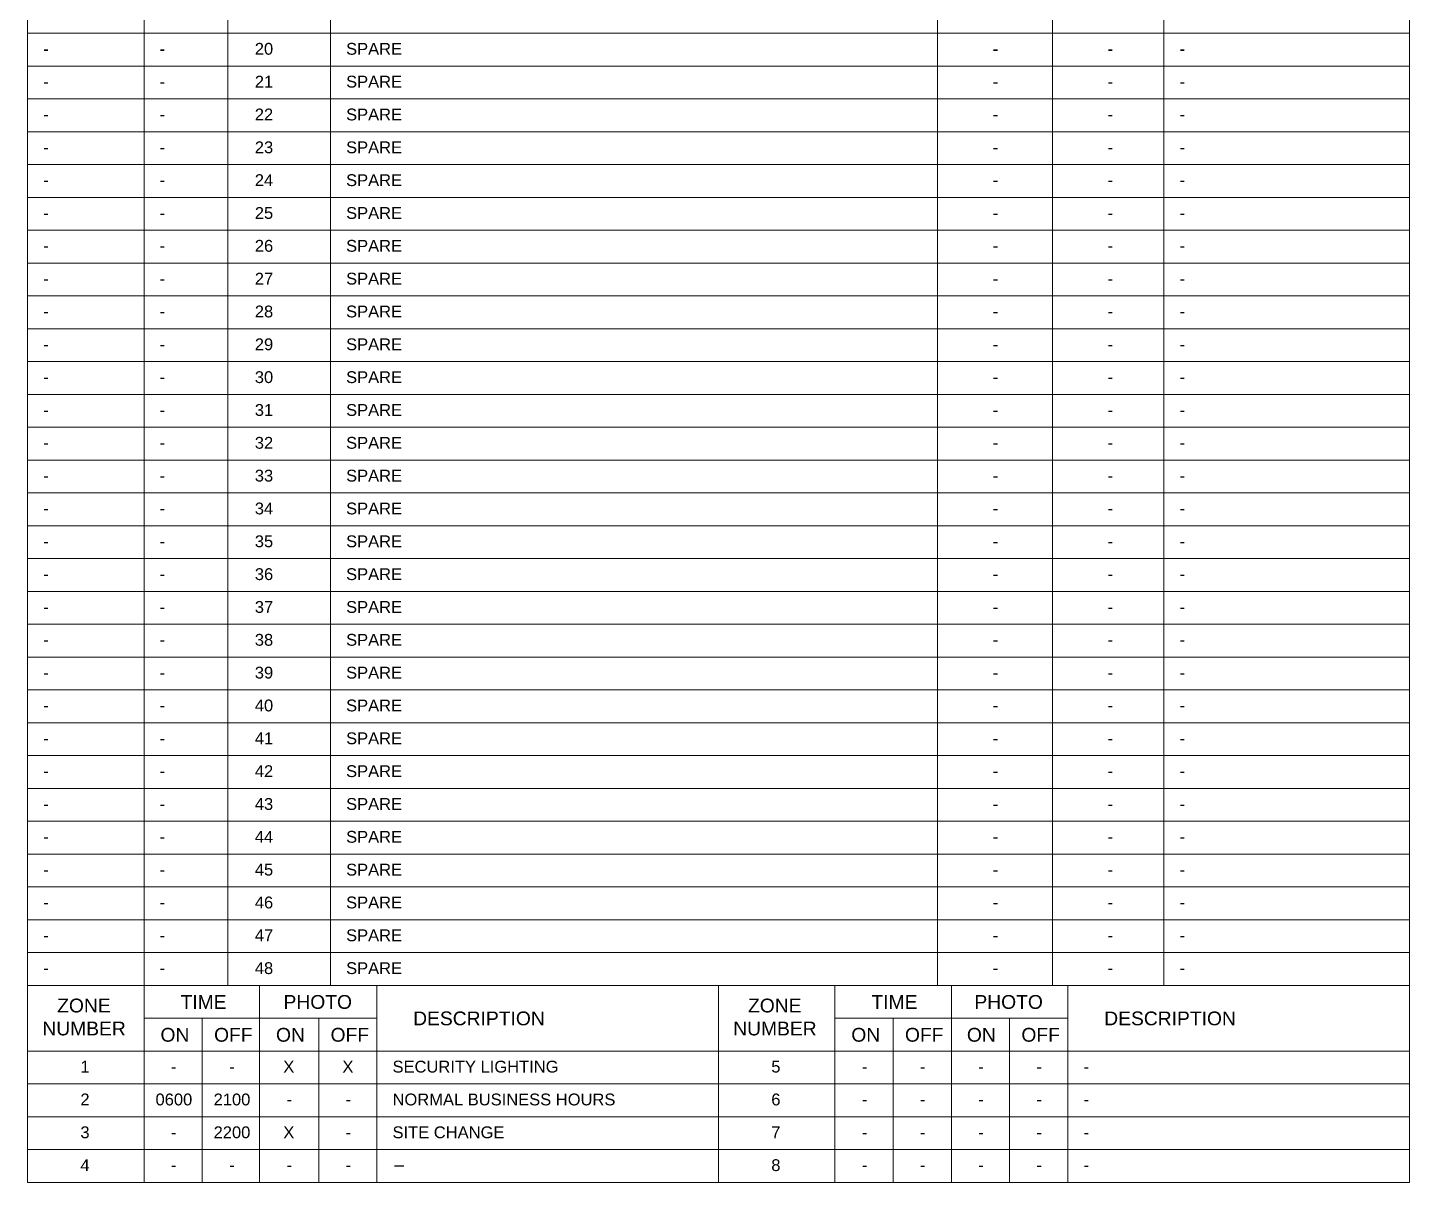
# Model space of a CAD drawing. Header units: millimetres. Extents: x 75 to 988, y 53 to 741.
# Drawn here: x 520.7 to 788, y 291.5 to 514.9 of the extents above; entities that cross this region are included whole.
import ezdxf

# ---------------------------------------------------------------- set-up
doc = ezdxf.new("R2010")
doc.units = ezdxf.units.MM
doc.layers.add('0E-LITE-TEXT', color=7, linetype='Continuous')

msp = doc.modelspace()

# ---------------------------------------------------------------- linework, layer by layer
at = {"layer": '0E-LITE-TEXT', "color": 7, "lineweight": 0}
for points in [[(520.67, 676.47), (520.67, 291.54)], [(543.19, 291.54), (543.19, 644.72)], [(559.41, 644.72), (559.41, 329.64)], [(579.26, 644.72), (579.26, 329.64)], [(696.69, 644.72), (696.69, 329.64)], [(718.92, 329.64), (718.92, 644.72)], [(740.47, 644.72), (740.47, 329.64)], [(787.96, 634.44), (787.96, 291.54)], [(787.96, 513.79), (520.67, 513.79)], [(787.96, 507.44), (520.67, 507.44)], [(787.96, 501.09), (520.67, 501.09)], [(787.96, 494.74), (520.67, 494.74)], [(787.96, 488.39), (520.67, 488.39)], [(787.96, 482.04), (520.67, 482.04)], [(787.96, 475.69), (520.67, 475.69)], [(787.96, 469.34), (520.67, 469.34)], [(787.96, 462.99), (520.67, 462.99)], [(787.96, 456.64), (520.67, 456.64)], [(787.96, 450.29), (520.67, 450.29)], [(787.96, 443.94), (520.67, 443.94)], [(787.96, 437.59), (520.67, 437.59)], [(787.96, 431.24), (520.67, 431.24)], [(787.96, 424.89), (520.67, 424.89)], [(787.96, 418.54), (520.67, 418.54)], [(787.96, 412.19), (520.67, 412.19)], [(787.96, 405.84), (520.67, 405.84)], [(787.96, 399.49), (520.67, 399.49)], [(787.96, 393.14), (520.67, 393.14)], [(787.96, 386.79), (520.67, 386.79)], [(787.96, 380.44), (520.67, 380.44)], [(787.96, 374.09), (520.67, 374.09)], [(787.96, 367.74), (520.67, 367.74)], [(787.96, 361.39), (520.67, 361.39)], [(787.96, 355.04), (520.67, 355.04)], [(787.96, 348.69), (520.67, 348.69)], [(787.96, 342.34), (520.67, 342.34)], [(787.96, 335.99), (520.67, 335.99)], [(787.96, 329.64), (520.67, 329.64)], [(565.55, 329.64), (565.55, 291.54)], [(588.24, 329.64), (588.24, 291.54)], [(654.32, 329.64), (654.32, 291.54)], [(676.84, 291.54), (676.84, 329.64)], [(699.36, 329.64), (699.36, 291.54)], [(721.92, 329.64), (721.92, 291.54)], [(588.24, 323.29), (543.19, 323.29)], [(554.45, 291.54), (554.45, 323.29)], [(576.98, 323.29), (576.98, 291.54)], [(721.92, 323.29), (676.84, 323.29)], [(688.1, 291.54), (688.1, 323.29)], [(710.62, 323.29), (710.62, 291.54)], [(787.96, 316.94), (520.67, 316.94)], [(787.96, 310.59), (520.67, 310.59)], [(787.96, 304.24), (520.67, 304.24)], [(787.96, 297.89), (520.67, 297.89)], [(787.96, 291.54), (520.67, 291.54)]]:
    msp.add_lwpolyline(points, dxfattribs=at)

# ---------------------------------------------------------------- texts
at = {"attachment_point": 1}
for s, width, heights, insert, char_height in [('{\\fArial|b0|i0|c0|p34;-}', 19.4982, [0], (523.69, 511.91), 2.286), ('{\\fArial|b0|i0|c0|p34;-}', 19.4982, [0], (546.22, 511.91), 2.286), ('{\\fArial|b0|i0|c0|p34;20}', 14.6372, [0], (564.62, 511.91), 2.286), ('{\\fArial|b0|i0|c0|p34;SPARE}', 117.4327, [0], (582.28, 511.91), 2.286), ('\\pi10.681;{\\fArial|b0|i0|c0|p34;-}', 22.225, [4.22], (696.69, 511.91), 2.286), ('\\pi10.681;{\\fArial|b0|i0|c0|p34;-}', 22.225, [4.22], (718.92, 511.91), 2.286), ('{\\fArial|b0|i0|c0|p34;-}', 44.4748, [0], (743.49, 511.91), 2.286), ('{\\fArial|b0|i0|c0|p34;21}', 14.6372, [0], (564.62, 505.56), 2.286), ('{\\fArial|b0|i0|c0|p34;SPARE}', 117.4327, [0], (582.28, 505.56), 2.286), ('{\\fArial|b0|i0|c0|p34;-}', 19.4982, [0], (523.69, 505.56), 2.286), ('{\\fArial|b0|i0|c0|p34;-}', 19.4982, [0], (546.22, 505.56), 2.286), ('\\pi10.681;{\\fArial|b0|i0|c0|p34;-}', 22.225, [4.22], (696.69, 505.56), 2.286), ('\\pi10.681;{\\fArial|b0|i0|c0|p34;-}', 22.225, [4.22], (718.92, 505.56), 2.286), ('{\\fArial|b0|i0|c0|p34;-}', 44.4748, [0], (743.49, 505.56), 2.286), ('{\\fArial|b0|i0|c0|p34;-}', 19.4982, [0], (523.69, 499.21), 2.286), ('{\\fArial|b0|i0|c0|p34;-}', 19.4982, [0], (546.22, 499.21), 2.286), ('{\\fArial|b0|i0|c0|p34;22}', 14.6372, [0], (564.62, 499.21), 2.286), ('{\\fArial|b0|i0|c0|p34;SPARE}', 117.4327, [0], (582.28, 499.21), 2.286), ('\\pi10.681;{\\fArial|b0|i0|c0|p34;-}', 22.225, [4.22], (696.69, 499.21), 2.286), ('\\pi10.681;{\\fArial|b0|i0|c0|p34;-}', 22.225, [4.22], (718.92, 499.21), 2.286), ('{\\fArial|b0|i0|c0|p34;-}', 44.4748, [0], (743.49, 499.21), 2.286), ('{\\fArial|b0|i0|c0|p34;23}', 14.6372, [0], (564.62, 492.86), 2.286), ('{\\fArial|b0|i0|c0|p34;SPARE}', 117.4327, [0], (582.28, 492.86), 2.286), ('{\\fArial|b0|i0|c0|p34;-}', 19.4982, [0], (523.69, 492.86), 2.286), ('{\\fArial|b0|i0|c0|p34;-}', 19.4982, [0], (546.22, 492.86), 2.286), ('\\pi10.681;{\\fArial|b0|i0|c0|p34;-}', 22.225, [4.22], (696.69, 492.86), 2.286), ('\\pi10.681;{\\fArial|b0|i0|c0|p34;-}', 22.225, [4.22], (718.92, 492.86), 2.286), ('{\\fArial|b0|i0|c0|p34;-}', 44.4748, [0], (743.49, 492.86), 2.286), ('{\\fArial|b0|i0|c0|p34;24}', 14.6372, [0], (564.62, 486.51), 2.286), ('{\\fArial|b0|i0|c0|p34;SPARE}', 117.4327, [0], (582.28, 486.51), 2.286), ('{\\fArial|b0|i0|c0|p34;-}', 19.4982, [0], (523.69, 486.51), 2.286), ('{\\fArial|b0|i0|c0|p34;-}', 19.4982, [0], (546.22, 486.51), 2.286), ('\\pi10.681;{\\fArial|b0|i0|c0|p34;-}', 22.225, [4.22], (696.69, 486.51), 2.286), ('\\pi10.681;{\\fArial|b0|i0|c0|p34;-}', 22.225, [4.22], (718.92, 486.51), 2.286), ('{\\fArial|b0|i0|c0|p34;-}', 44.4748, [0], (743.49, 486.51), 2.286), ('{\\fArial|b0|i0|c0|p34;-}', 19.4982, [0], (523.69, 480.16), 2.286), ('{\\fArial|b0|i0|c0|p34;-}', 19.4982, [0], (546.22, 480.16), 2.286), ('{\\fArial|b0|i0|c0|p34;25}', 14.6372, [0], (564.62, 480.16), 2.286), ('{\\fArial|b0|i0|c0|p34;SPARE}', 117.4327, [0], (582.28, 480.16), 2.286), ('\\pi10.681;{\\fArial|b0|i0|c0|p34;-}', 22.225, [4.22], (696.69, 480.16), 2.286), ('\\pi10.681;{\\fArial|b0|i0|c0|p34;-}', 22.225, [4.22], (718.92, 480.16), 2.286), ('{\\fArial|b0|i0|c0|p34;-}', 44.4748, [0], (743.49, 480.16), 2.286), ('{\\fArial|b0|i0|c0|p34;26}', 14.6372, [0], (564.62, 473.81), 2.286), ('{\\fArial|b0|i0|c0|p34;SPARE}', 117.4327, [0], (582.28, 473.81), 2.286), ('{\\fArial|b0|i0|c0|p34;-}', 19.4982, [0], (523.69, 473.81), 2.286), ('{\\fArial|b0|i0|c0|p34;-}', 19.4982, [0], (546.22, 473.81), 2.286), ('\\pi10.681;{\\fArial|b0|i0|c0|p34;-}', 22.225, [4.22], (696.69, 473.81), 2.286), ('\\pi10.681;{\\fArial|b0|i0|c0|p34;-}', 22.225, [4.22], (718.92, 473.81), 2.286), ('{\\fArial|b0|i0|c0|p34;-}', 44.4748, [0], (743.49, 473.81), 2.286), ('{\\fArial|b0|i0|c0|p34;-}', 19.4982, [0], (523.69, 467.46), 2.286), ('{\\fArial|b0|i0|c0|p34;-}', 19.4982, [0], (546.22, 467.46), 2.286), ('{\\fArial|b0|i0|c0|p34;27}', 14.6372, [0], (564.62, 467.46), 2.286), ('{\\fArial|b0|i0|c0|p34;SPARE}', 117.4327, [0], (582.28, 467.46), 2.286), ('\\pi10.681;{\\fArial|b0|i0|c0|p34;-}', 22.225, [4.22], (696.69, 467.46), 2.286), ('\\pi10.681;{\\fArial|b0|i0|c0|p34;-}', 22.225, [4.22], (718.92, 467.46), 2.286), ('{\\fArial|b0|i0|c0|p34;-}', 44.4748, [0], (743.49, 467.46), 2.286), ('{\\fArial|b0|i0|c0|p34;-}', 19.4982, [0], (523.69, 461.11), 2.286), ('{\\fArial|b0|i0|c0|p34;-}', 19.4982, [0], (546.22, 461.11), 2.286), ('{\\fArial|b0|i0|c0|p34;28}', 14.6372, [0], (564.62, 461.11), 2.286), ('{\\fArial|b0|i0|c0|p34;SPARE}', 117.4327, [0], (582.28, 461.11), 2.286), ('\\pi10.681;{\\fArial|b0|i0|c0|p34;-}', 22.225, [4.22], (696.69, 461.11), 2.286), ('\\pi10.681;{\\fArial|b0|i0|c0|p34;-}', 22.225, [4.22], (718.92, 461.11), 2.286), ('{\\fArial|b0|i0|c0|p34;-}', 44.4748, [0], (743.49, 461.11), 2.286), ('{\\fArial|b0|i0|c0|p34;29}', 14.6372, [0], (564.62, 454.76), 2.286), ('{\\fArial|b0|i0|c0|p34;SPARE}', 117.4327, [0], (582.28, 454.76), 2.286), ('{\\fArial|b0|i0|c0|p34;-}', 19.4982, [0], (523.69, 454.76), 2.286), ('{\\fArial|b0|i0|c0|p34;-}', 19.4982, [0], (546.22, 454.76), 2.286), ('\\pi10.681;{\\fArial|b0|i0|c0|p34;-}', 22.225, [4.22], (696.69, 454.76), 2.286), ('\\pi10.681;{\\fArial|b0|i0|c0|p34;-}', 22.225, [4.22], (718.92, 454.76), 2.286), ('{\\fArial|b0|i0|c0|p34;-}', 44.4748, [0], (743.49, 454.76), 2.286), ('{\\fArial|b0|i0|c0|p34;-}', 19.4982, [0], (523.69, 448.41), 2.286), ('{\\fArial|b0|i0|c0|p34;-}', 19.4982, [0], (546.22, 448.41), 2.286), ('{\\fArial|b0|i0|c0|p34;30}', 14.6372, [0], (564.62, 448.41), 2.286), ('{\\fArial|b0|i0|c0|p34;SPARE}', 117.4327, [0], (582.28, 448.41), 2.286), ('\\pi10.681;{\\fArial|b0|i0|c0|p34;-}', 22.225, [4.22], (696.69, 448.41), 2.286), ('\\pi10.681;{\\fArial|b0|i0|c0|p34;-}', 22.225, [4.22], (718.92, 448.41), 2.286), ('{\\fArial|b0|i0|c0|p34;-}', 44.4748, [0], (743.49, 448.41), 2.286), ('{\\fArial|b0|i0|c0|p34;31}', 14.6372, [0], (564.62, 442.06), 2.286), ('{\\fArial|b0|i0|c0|p34;SPARE}', 117.4327, [0], (582.28, 442.06), 2.286), ('{\\fArial|b0|i0|c0|p34;-}', 19.4982, [0], (523.69, 442.06), 2.286), ('{\\fArial|b0|i0|c0|p34;-}', 19.4982, [0], (546.22, 442.06), 2.286), ('\\pi10.681;{\\fArial|b0|i0|c0|p34;-}', 22.225, [4.22], (696.69, 442.06), 2.286), ('\\pi10.681;{\\fArial|b0|i0|c0|p34;-}', 22.225, [4.22], (718.92, 442.06), 2.286), ('{\\fArial|b0|i0|c0|p34;-}', 44.4748, [0], (743.49, 442.06), 2.286), ('{\\fArial|b0|i0|c0|p34;32}', 14.6372, [0], (564.62, 435.71), 2.286), ('{\\fArial|b0|i0|c0|p34;SPARE}', 117.4327, [0], (582.28, 435.71), 2.286), ('{\\fArial|b0|i0|c0|p34;-}', 19.4982, [0], (523.69, 435.71), 2.286), ('{\\fArial|b0|i0|c0|p34;-}', 19.4982, [0], (546.22, 435.71), 2.286), ('\\pi10.681;{\\fArial|b0|i0|c0|p34;-}', 22.225, [4.22], (696.69, 435.71), 2.286), ('\\pi10.681;{\\fArial|b0|i0|c0|p34;-}', 22.225, [4.22], (718.92, 435.71), 2.286), ('{\\fArial|b0|i0|c0|p34;-}', 44.4748, [0], (743.49, 435.71), 2.286), ('{\\fArial|b0|i0|c0|p34;-}', 19.4982, [0], (523.69, 429.36), 2.286), ('{\\fArial|b0|i0|c0|p34;-}', 19.4982, [0], (546.22, 429.36), 2.286), ('{\\fArial|b0|i0|c0|p34;33}', 14.6372, [0], (564.62, 429.36), 2.286), ('{\\fArial|b0|i0|c0|p34;SPARE}', 117.4327, [0], (582.28, 429.36), 2.286), ('\\pi10.681;{\\fArial|b0|i0|c0|p34;-}', 22.225, [4.22], (696.69, 429.36), 2.286), ('\\pi10.681;{\\fArial|b0|i0|c0|p34;-}', 22.225, [4.22], (718.92, 429.36), 2.286), ('{\\fArial|b0|i0|c0|p34;-}', 44.4748, [0], (743.49, 429.36), 2.286), ('{\\fArial|b0|i0|c0|p34;34}', 14.6372, [0], (564.62, 423.01), 2.286), ('{\\fArial|b0|i0|c0|p34;SPARE}', 117.4327, [0], (582.28, 423.01), 2.286), ('{\\fArial|b0|i0|c0|p34;-}', 19.4982, [0], (523.69, 423.01), 2.286), ('{\\fArial|b0|i0|c0|p34;-}', 19.4982, [0], (546.22, 423.01), 2.286), ('\\pi10.681;{\\fArial|b0|i0|c0|p34;-}', 22.225, [4.22], (696.69, 423.01), 2.286), ('\\pi10.681;{\\fArial|b0|i0|c0|p34;-}', 22.225, [4.22], (718.92, 423.01), 2.286), ('{\\fArial|b0|i0|c0|p34;-}', 44.4748, [0], (743.49, 423.01), 2.286), ('{\\fArial|b0|i0|c0|p34;-}', 19.4982, [0], (523.69, 416.66), 2.286), ('{\\fArial|b0|i0|c0|p34;-}', 19.4982, [0], (546.22, 416.66), 2.286), ('{\\fArial|b0|i0|c0|p34;35}', 14.6372, [0], (564.62, 416.66), 2.286), ('{\\fArial|b0|i0|c0|p34;SPARE}', 117.4327, [0], (582.28, 416.66), 2.286), ('\\pi10.681;{\\fArial|b0|i0|c0|p34;-}', 22.225, [4.22], (696.69, 416.66), 2.286), ('\\pi10.681;{\\fArial|b0|i0|c0|p34;-}', 22.225, [4.22], (718.92, 416.66), 2.286), ('{\\fArial|b0|i0|c0|p34;-}', 44.4748, [0], (743.49, 416.66), 2.286), ('{\\fArial|b0|i0|c0|p34;-}', 19.4982, [0], (523.69, 410.31), 2.286), ('{\\fArial|b0|i0|c0|p34;-}', 19.4982, [0], (546.22, 410.31), 2.286), ('{\\fArial|b0|i0|c0|p34;36}', 14.6372, [0], (564.62, 410.31), 2.286), ('{\\fArial|b0|i0|c0|p34;SPARE}', 117.4327, [0], (582.28, 410.31), 2.286), ('\\pi10.681;{\\fArial|b0|i0|c0|p34;-}', 22.225, [4.22], (696.69, 410.31), 2.286), ('\\pi10.681;{\\fArial|b0|i0|c0|p34;-}', 22.225, [4.22], (718.92, 410.31), 2.286), ('{\\fArial|b0|i0|c0|p34;-}', 44.4748, [0], (743.49, 410.31), 2.286), ('{\\fArial|b0|i0|c0|p34;37}', 14.6372, [0], (564.62, 403.96), 2.286), ('{\\fArial|b0|i0|c0|p34;SPARE}', 117.4327, [0], (582.28, 403.96), 2.286), ('{\\fArial|b0|i0|c0|p34;-}', 19.4982, [0], (523.69, 403.96), 2.286), ('{\\fArial|b0|i0|c0|p34;-}', 19.4982, [0], (546.22, 403.96), 2.286), ('\\pi10.681;{\\fArial|b0|i0|c0|p34;-}', 22.225, [4.22], (696.69, 403.96), 2.286), ('\\pi10.681;{\\fArial|b0|i0|c0|p34;-}', 22.225, [4.22], (718.92, 403.96), 2.286), ('{\\fArial|b0|i0|c0|p34;-}', 44.4748, [0], (743.49, 403.96), 2.286), ('{\\fArial|b0|i0|c0|p34;-}', 19.4982, [0], (523.69, 397.61), 2.286), ('{\\fArial|b0|i0|c0|p34;-}', 19.4982, [0], (546.22, 397.61), 2.286), ('{\\fArial|b0|i0|c0|p34;38}', 14.6372, [0], (564.62, 397.61), 2.286), ('{\\fArial|b0|i0|c0|p34;SPARE}', 117.4327, [0], (582.28, 397.61), 2.286), ('\\pi10.681;{\\fArial|b0|i0|c0|p34;-}', 22.225, [4.22], (696.69, 397.61), 2.286), ('\\pi10.681;{\\fArial|b0|i0|c0|p34;-}', 22.225, [4.22], (718.92, 397.61), 2.286), ('{\\fArial|b0|i0|c0|p34;-}', 44.4748, [0], (743.49, 397.61), 2.286), ('{\\fArial|b0|i0|c0|p34;39}', 14.6372, [0], (564.62, 391.26), 2.286), ('{\\fArial|b0|i0|c0|p34;SPARE}', 117.4327, [0], (582.28, 391.26), 2.286), ('{\\fArial|b0|i0|c0|p34;-}', 19.4982, [0], (523.69, 391.26), 2.286), ('{\\fArial|b0|i0|c0|p34;-}', 19.4982, [0], (546.22, 391.26), 2.286), ('\\pi10.681;{\\fArial|b0|i0|c0|p34;-}', 22.225, [4.22], (696.69, 391.26), 2.286), ('\\pi10.681;{\\fArial|b0|i0|c0|p34;-}', 22.225, [4.22], (718.92, 391.26), 2.286), ('{\\fArial|b0|i0|c0|p34;-}', 44.4748, [0], (743.49, 391.26), 2.286), ('{\\fArial|b0|i0|c0|p34;40}', 14.6372, [0], (564.62, 384.91), 2.286), ('{\\fArial|b0|i0|c0|p34;SPARE}', 117.4327, [0], (582.28, 384.91), 2.286), ('{\\fArial|b0|i0|c0|p34;-}', 19.4982, [0], (523.69, 384.91), 2.286), ('{\\fArial|b0|i0|c0|p34;-}', 19.4982, [0], (546.22, 384.91), 2.286), ('\\pi10.681;{\\fArial|b0|i0|c0|p34;-}', 22.225, [4.22], (696.69, 384.91), 2.286), ('\\pi10.681;{\\fArial|b0|i0|c0|p34;-}', 22.225, [4.22], (718.92, 384.91), 2.286), ('{\\fArial|b0|i0|c0|p34;-}', 44.4748, [0], (743.49, 384.91), 2.286), ('{\\fArial|b0|i0|c0|p34;-}', 19.4982, [0], (523.69, 378.56), 2.286), ('{\\fArial|b0|i0|c0|p34;-}', 19.4982, [0], (546.22, 378.56), 2.286), ('{\\fArial|b0|i0|c0|p34;41}', 14.6372, [0], (564.62, 378.56), 2.286), ('{\\fArial|b0|i0|c0|p34;SPARE}', 117.4327, [0], (582.28, 378.56), 2.286), ('\\pi10.681;{\\fArial|b0|i0|c0|p34;-}', 22.225, [4.22], (696.69, 378.56), 2.286), ('\\pi10.681;{\\fArial|b0|i0|c0|p34;-}', 22.225, [4.22], (718.92, 378.56), 2.286), ('{\\fArial|b0|i0|c0|p34;-}', 44.4748, [0], (743.49, 378.56), 2.286), ('{\\fArial|b0|i0|c0|p34;42}', 14.6372, [0], (564.62, 372.21), 2.286), ('{\\fArial|b0|i0|c0|p34;SPARE}', 117.4327, [0], (582.28, 372.21), 2.286), ('{\\fArial|b0|i0|c0|p34;-}', 19.4982, [0], (523.69, 372.21), 2.286), ('{\\fArial|b0|i0|c0|p34;-}', 19.4982, [0], (546.22, 372.21), 2.286), ('\\pi10.681;{\\fArial|b0|i0|c0|p34;-}', 22.225, [4.22], (696.69, 372.21), 2.286), ('\\pi10.681;{\\fArial|b0|i0|c0|p34;-}', 22.225, [4.22], (718.92, 372.21), 2.286), ('{\\fArial|b0|i0|c0|p34;-}', 44.4748, [0], (743.49, 372.21), 2.286), ('{\\fArial|b0|i0|c0|p34;-}', 19.4982, [0], (523.69, 365.86), 2.286), ('{\\fArial|b0|i0|c0|p34;-}', 19.4982, [0], (546.22, 365.86), 2.286), ('{\\fArial|b0|i0|c0|p34;43}', 14.6372, [0], (564.62, 365.86), 2.286), ('{\\fArial|b0|i0|c0|p34;SPARE}', 117.4327, [0], (582.28, 365.86), 2.286), ('\\pi10.681;{\\fArial|b0|i0|c0|p34;-}', 22.225, [4.22], (696.69, 365.86), 2.286), ('\\pi10.681;{\\fArial|b0|i0|c0|p34;-}', 22.225, [4.22], (718.92, 365.86), 2.286), ('{\\fArial|b0|i0|c0|p34;-}', 44.4748, [0], (743.49, 365.86), 2.286), ('{\\fArial|b0|i0|c0|p34;-}', 19.4982, [0], (523.69, 359.51), 2.286), ('{\\fArial|b0|i0|c0|p34;-}', 19.4982, [0], (546.22, 359.51), 2.286), ('{\\fArial|b0|i0|c0|p34;44}', 14.6372, [0], (564.62, 359.51), 2.286), ('{\\fArial|b0|i0|c0|p34;SPARE}', 117.4327, [0], (582.28, 359.51), 2.286), ('\\pi10.681;{\\fArial|b0|i0|c0|p34;-}', 22.225, [4.22], (696.69, 359.51), 2.286), ('\\pi10.681;{\\fArial|b0|i0|c0|p34;-}', 22.225, [4.22], (718.92, 359.51), 2.286), ('{\\fArial|b0|i0|c0|p34;-}', 44.4748, [0], (743.49, 359.51), 2.286), ('{\\fArial|b0|i0|c0|p34;45}', 14.6372, [0], (564.62, 353.16), 2.286), ('{\\fArial|b0|i0|c0|p34;SPARE}', 117.4327, [0], (582.28, 353.16), 2.286), ('{\\fArial|b0|i0|c0|p34;-}', 19.4982, [0], (523.69, 353.16), 2.286), ('{\\fArial|b0|i0|c0|p34;-}', 19.4982, [0], (546.22, 353.16), 2.286), ('\\pi10.681;{\\fArial|b0|i0|c0|p34;-}', 22.225, [4.22], (696.69, 353.16), 2.286), ('\\pi10.681;{\\fArial|b0|i0|c0|p34;-}', 22.225, [4.22], (718.92, 353.16), 2.286), ('{\\fArial|b0|i0|c0|p34;-}', 44.4748, [0], (743.49, 353.16), 2.286), ('{\\fArial|b0|i0|c0|p34;-}', 19.4982, [0], (523.69, 346.81), 2.286), ('{\\fArial|b0|i0|c0|p34;-}', 19.4982, [0], (546.22, 346.81), 2.286), ('{\\fArial|b0|i0|c0|p34;46}', 14.6372, [0], (564.62, 346.81), 2.286), ('{\\fArial|b0|i0|c0|p34;SPARE}', 117.4327, [0], (582.28, 346.81), 2.286), ('\\pi10.681;{\\fArial|b0|i0|c0|p34;-}', 22.225, [4.22], (696.69, 346.81), 2.286), ('\\pi10.681;{\\fArial|b0|i0|c0|p34;-}', 22.225, [4.22], (718.92, 346.81), 2.286), ('{\\fArial|b0|i0|c0|p34;-}', 44.4748, [0], (743.49, 346.81), 2.286), ('{\\fArial|b0|i0|c0|p34;47}', 14.6372, [0], (564.62, 340.46), 2.286), ('{\\fArial|b0|i0|c0|p34;SPARE}', 117.4327, [0], (582.28, 340.46), 2.286), ('{\\fArial|b0|i0|c0|p34;-}', 19.4982, [0], (523.69, 340.46), 2.286), ('{\\fArial|b0|i0|c0|p34;-}', 19.4982, [0], (546.22, 340.46), 2.286), ('\\pi10.681;{\\fArial|b0|i0|c0|p34;-}', 22.225, [4.22], (696.69, 340.46), 2.286), ('\\pi10.681;{\\fArial|b0|i0|c0|p34;-}', 22.225, [4.22], (718.92, 340.46), 2.286), ('{\\fArial|b0|i0|c0|p34;-}', 44.4748, [0], (743.49, 340.46), 2.286), ('{\\fArial|b0|i0|c0|p34;48}', 14.6372, [0], (564.62, 334.11), 2.286), ('{\\fArial|b0|i0|c0|p34;SPARE}', 117.4327, [0], (582.28, 334.11), 2.286), ('{\\fArial|b0|i0|c0|p34;-}', 19.4982, [0], (523.69, 334.11), 2.286), ('{\\fArial|b0|i0|c0|p34;-}', 19.4982, [0], (546.22, 334.11), 2.286), ('\\pi10.681;{\\fArial|b0|i0|c0|p34;-}', 22.225, [4.22], (696.69, 334.11), 2.286), ('\\pi10.681;{\\fArial|b0|i0|c0|p34;-}', 22.225, [4.22], (718.92, 334.11), 2.286), ('{\\fArial|b0|i0|c0|p34;-}', 44.4748, [0], (743.49, 334.11), 2.286), ('\\pi2.4787;{\\fArial|b0|i0|c0|p34;ZONE \\P\\pi-0.39111;NUMBER}', 15.0324, [0], (523.91, 327.07), 2.667), ('{\\fArial|b0|i0|c0|p34;TIME}', 13.7671, [0], (550.26, 327.76), 2.667), ('{\\fArial|b0|i0|c0|p34;PHOTO}', 13.7671, [0], (570.17, 327.76), 2.667), ('\\pi2.4787;{\\fArial|b0|i0|c0|p34;ZONE \\P\\pi-0.39111;NUMBER}', 15.0324, [0], (657.55, 327.07), 2.667), ('{\\fArial|b0|i0|c0|p34;TIME}', 13.7671, [0], (683.91, 327.76), 2.667), ('{\\fArial|b0|i0|c0|p34;PHOTO}', 13.7671, [0], (703.82, 327.76), 2.667), ('{\\fArial|b0|i0|c0|p34;DESCRIPTION}', 13.7671, [0], (595.25, 324.58), 2.667), ('{\\fArial|b0|i0|c0|p34;DESCRIPTION}', 13.7671, [0], (728.94, 324.58), 2.667), ('{\\fArial|b0|i0|c0|p34;ON}', 13.7671, [0], (546.37, 321.41), 2.667), ('{\\fArial|b0|i0|c0|p34;OFF}', 13.7671, [0], (556.74, 321.41), 2.667), ('{\\fArial|b0|i0|c0|p34;ON}', 13.7671, [0], (568.72, 321.41), 2.667), ('{\\fArial|b0|i0|c0|p34;OFF}', 13.7671, [0], (579.27, 321.41), 2.667), ('{\\fArial|b0|i0|c0|p34;ON}', 13.7671, [0], (680.01, 321.41), 2.667), ('{\\fArial|b0|i0|c0|p34;OFF}', 13.7671, [0], (690.39, 321.41), 2.667), ('{\\fArial|b0|i0|c0|p34;ON}', 13.7671, [0], (702.37, 321.41), 2.667), ('{\\fArial|b0|i0|c0|p34;OFF}', 13.7671, [0], (712.91, 321.41), 2.667), ('{\\fArial|b0|i0|c0|p34;1}', 8.2903, [0], (530.88, 315.06), 2.286), ('\\pi5.1992;{\\fArial|b0|i0|c0|p34;-}', 11.2607, [4.22], (543.19, 315.06), 2.286), ('\\pi5.1992;{\\fArial|b0|i0|c0|p34;-}', 11.2607, [4.22], (554.45, 315.06), 2.286), ('\\pi4.5825;{\\fArial|b0|i0|c0|p34;X}', 11.2607, [4.22], (565.55, 315.06), 2.286), ('\\pi4.5825;{\\fArial|b0|i0|c0|p34;X}', 11.2607, [4.22], (576.98, 315.06), 2.286), ('{\\fArial|b0|i0|c0|p34;SECURITY LIGHTING}', 63.0592, [0], (591.26, 315.06), 2.286), ('{\\fArial|b0|i0|c0|p34;5}', 8.2903, [0], (664.53, 315.06), 2.286), ('\\pi5.1992;{\\fArial|b0|i0|c0|p34;-}', 11.2607, [4.22], (676.84, 315.06), 2.286), ('\\pi5.1992;{\\fArial|b0|i0|c0|p34;-}', 11.2607, [4.22], (688.1, 315.06), 2.286), ('\\pi5.1992;{\\fArial|b0|i0|c0|p34;-}', 11.2607, [4.22], (699.36, 315.06), 2.286), ('\\pi5.1992;{\\fArial|b0|i0|c0|p34;-}', 11.2607, [4.22], (710.62, 315.06), 2.286), ('{\\fArial|b0|i0|c0|p34;-}', 63.0168, [0], (724.95, 315.06), 2.286), ('{\\fArial|b0|i0|c0|p34;2 }', 8.2903, [0], (530.88, 308.71), 2.286), ('\\pi2.2208;{\\fArial|b0|i0|c0|p34;0600}', 11.2607, [4.22], (543.19, 308.71), 2.286), ('\\pi2.2013;{\\fArial|b0|i0|c0|p34;2100}', 11.2607, [4.22], (554.45, 308.71), 2.286), ('\\pi5.1992;{\\fArial|b0|i0|c0|p34;-}', 11.2607, [4.22], (565.55, 308.71), 2.286), ('\\pi5.1992;{\\fArial|b0|i0|c0|p34;-}', 11.2607, [4.22], (576.98, 308.71), 2.286), ('{\\fArial|b0|i0|c0|p34;NORMAL BUSINESS HOURS}', 63.0592, [0], (591.26, 308.71), 2.286), ('{\\fArial|b0|i0|c0|p34;6}', 8.2903, [0], (664.53, 308.71), 2.286), ('\\pi5.1992;{\\fArial|b0|i0|c0|p34;-}', 11.2607, [4.22], (676.84, 308.71), 2.286), ('\\pi5.1992;{\\fArial|b0|i0|c0|p34;-}', 11.2607, [4.22], (688.1, 308.71), 2.286), ('\\pi5.1992;{\\fArial|b0|i0|c0|p34;-}', 11.2607, [4.22], (699.36, 308.71), 2.286), ('\\pi5.1992;{\\fArial|b0|i0|c0|p34;-}', 11.2607, [4.22], (710.62, 308.71), 2.286), ('{\\fArial|b0|i0|c0|p34;-}', 63.0168, [0], (724.95, 308.71), 2.286), ('{\\fArial|b0|i0|c0|p34;3}', 8.2903, [0], (530.88, 302.36), 2.286), ('\\pi2.2013;{\\fArial|b0|i0|c0|p34;2200}', 11.2607, [4.22], (554.45, 302.36), 2.286), ('\\pi4.5825;{\\fArial|b0|i0|c0|p34;X}', 11.2607, [4.22], (565.55, 302.36), 2.286), ('{\\fArial|b0|i0|c0|p34;SITE CHANGE}', 63.0592, [0], (591.26, 302.36), 2.286), ('{\\fArial|b0|i0|c0|p34;7}', 8.2903, [0], (664.53, 302.36), 2.286), ('\\pi5.1992;{\\fArial|b0|i0|c0|p34;-}', 11.2607, [4.22], (543.19, 302.36), 2.286), ('\\pi5.1992;{\\fArial|b0|i0|c0|p34;-}', 11.2607, [4.22], (576.98, 302.36), 2.286), ('\\pi5.1992;{\\fArial|b0|i0|c0|p34;-}', 11.2607, [4.22], (676.84, 302.36), 2.286), ('\\pi5.1992;{\\fArial|b0|i0|c0|p34;-}', 11.2607, [4.22], (688.1, 302.36), 2.286), ('\\pi5.1992;{\\fArial|b0|i0|c0|p34;-}', 11.2607, [4.22], (699.36, 302.36), 2.286), ('\\pi5.1992;{\\fArial|b0|i0|c0|p34;-}', 11.2607, [4.22], (710.62, 302.36), 2.286), ('{\\fArial|b0|i0|c0|p34;-}', 63.0168, [0], (724.95, 302.36), 2.286), ('{\\fArial|b0|i0|c0|p34;4}', 8.2903, [0], (530.88, 296.01), 2.286), ('\\pi5.1992;{\\fArial|b0|i0|c0|p34;-}', 11.2607, [4.22], (543.19, 296.01), 2.286), ('\\pi5.1992;{\\fArial|b0|i0|c0|p34;-}', 11.2607, [4.22], (554.45, 296.01), 2.286), ('\\pi5.1992;{\\fArial|b0|i0|c0|p34;-}', 11.2607, [4.22], (565.55, 296.01), 2.286), ('\\pi5.1992;{\\fArial|b0|i0|c0|p34;-}', 11.2607, [4.22], (576.98, 296.01), 2.286), ('{\\Fsimplex|c0;-}', 63.0592, [0], (591.26, 296.01), 2.286), ('{\\fArial|b0|i0|c0|p34;8}', 8.2903, [0], (664.53, 296.01), 2.286), ('\\pi5.1992;{\\fArial|b0|i0|c0|p34;-}', 11.2607, [4.22], (676.84, 296.01), 2.286), ('\\pi5.1992;{\\fArial|b0|i0|c0|p34;-}', 11.2607, [4.22], (688.1, 296.01), 2.286), ('\\pi5.1992;{\\fArial|b0|i0|c0|p34;-}', 11.2607, [4.22], (699.36, 296.01), 2.286), ('\\pi5.1992;{\\fArial|b0|i0|c0|p34;-}', 11.2607, [4.22], (710.62, 296.01), 2.286), ('{\\fArial|b0|i0|c0|p34;-}', 63.0168, [0], (724.95, 296.01), 2.286)]:
    msp.add_mtext_dynamic_manual_height_columns(s, width=width, gutter_width=107.54, heights=heights, dxfattribs=dict(at, insert=insert, char_height=char_height))

doc.saveas('drawing.dxf')
